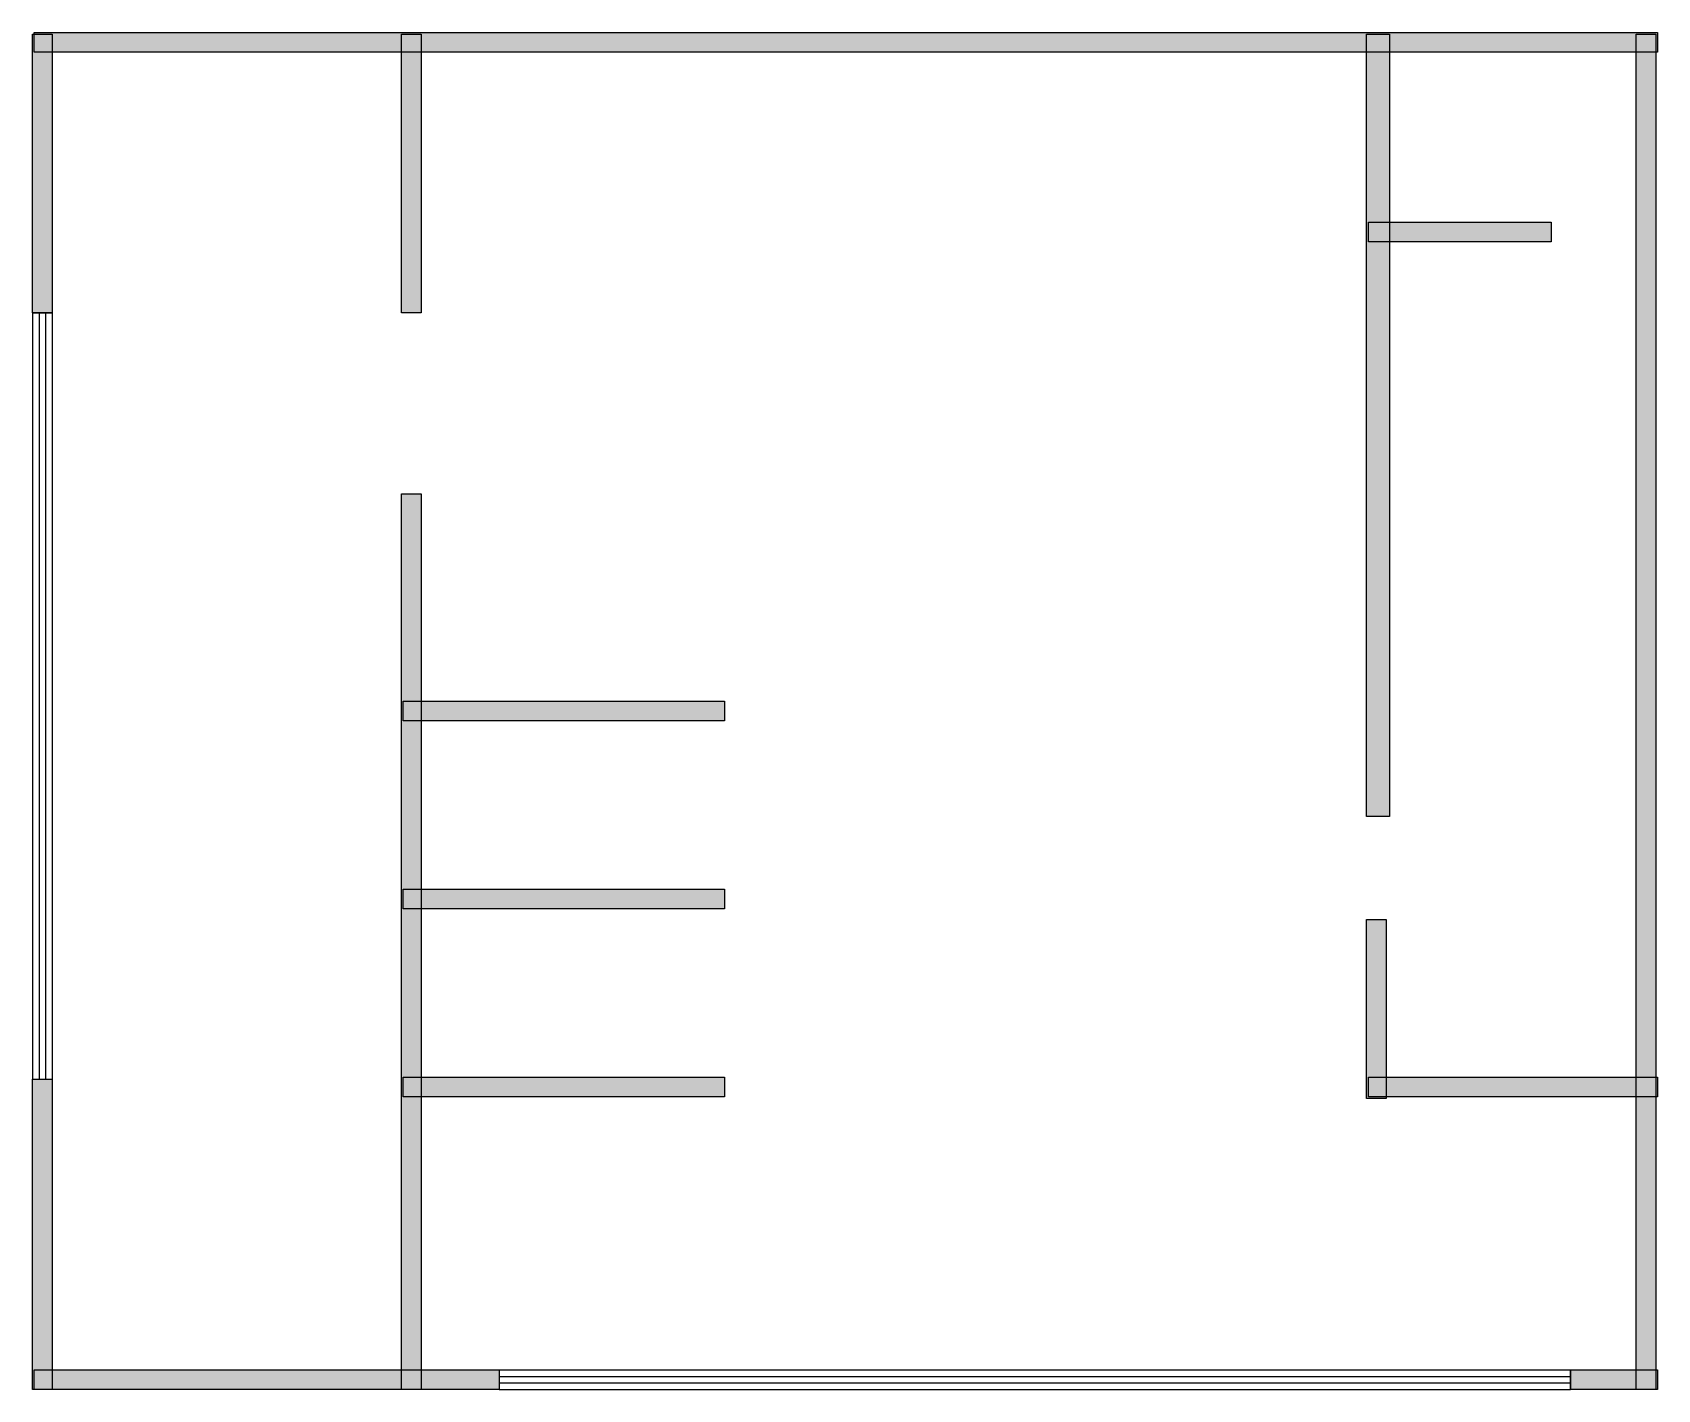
# Model space of a CAD drawing. Header units: millimetres. Extents: x 35 to 8096, y 0 to 6732.
import ezdxf

# ---------------------------------------------------------------- set-up
doc = ezdxf.new("R2010")
doc.units = ezdxf.units.MM
doc.layers.add('WALL', color=7, linetype='Continuous')
doc.layers.add('WINDOW', color=5, linetype='Continuous')

msp = doc.modelspace()

# ---------------------------------------------------------------- hatches: boundary and pattern name
at = {"layer": 'WALL'}
h = msp.add_hatch(color=256, dxfattribs=at)
h.dxf.hatch_style = 1
h.paths.add_polyline_path([(35.2, 6723.2), (132, 6723.2), (132, 5341.6), (35.2, 5341.6)])
h = msp.add_hatch(color=256, dxfattribs=at)
h.dxf.hatch_style = 1
h.paths.add_polyline_path([(44, 6732), (8096, 6732), (8096, 6635.2), (44, 6635.2)])
h = msp.add_hatch(color=256, dxfattribs=at)
h.dxf.hatch_style = 1
h.paths.add_polyline_path([(1865.6, 6723.2), (1962.4, 6723.2), (1962.4, 5341.6), (1865.6, 5341.6)])
h = msp.add_hatch(color=256, dxfattribs=at)
h.dxf.hatch_style = 1
h.paths.add_polyline_path([(6652.8, 6723.2), (6767.2, 6723.2), (6767.2, 2842.4), (6652.8, 2842.4)])
h = msp.add_hatch(color=256, dxfattribs=at)
h.dxf.hatch_style = 1
h.paths.add_polyline_path([(7990.4, 6723.2), (8087.2, 6723.2), (8087.2, 0), (7990.4, 0)])
h = msp.add_hatch(color=256, dxfattribs=at)
h.dxf.hatch_style = 1
h.paths.add_polyline_path([(6661.6, 5790.4), (7568, 5790.4), (7568, 5693.6), (6661.6, 5693.6)])
h = msp.add_hatch(color=256, dxfattribs=at)
h.dxf.hatch_style = 1
h.paths.add_polyline_path([(1865.6, 4444), (1962.4, 4444), (1962.4, 0), (1865.6, 0)])
h = msp.add_hatch(color=256, dxfattribs=at)
h.dxf.hatch_style = 1
h.paths.add_polyline_path([(1874.4, 3414.4), (3467.2, 3414.4), (3467.2, 3317.6), (1874.4, 3317.6)])
h = msp.add_hatch(color=256, dxfattribs=at)
h.dxf.hatch_style = 1
h.paths.add_polyline_path([(1874.4, 2481.6), (3467.2, 2481.6), (3467.2, 2384.8), (1874.4, 2384.8)])
h = msp.add_hatch(color=256, dxfattribs=at)
h.dxf.hatch_style = 1
h.paths.add_polyline_path([(6652.8, 2332), (6749.6, 2332), (6749.6, 1443.2), (6652.8, 1443.2)])
h = msp.add_hatch(color=256, dxfattribs=at)
h.dxf.hatch_style = 1
h.paths.add_polyline_path([(35.2, 1540), (132, 1540), (132, 0), (35.2, 0)])
h = msp.add_hatch(color=256, dxfattribs=at)
h.dxf.hatch_style = 1
h.paths.add_polyline_path([(1874.4, 1548.8), (3467.2, 1548.8), (3467.2, 1452), (1874.4, 1452)])
h = msp.add_hatch(color=256, dxfattribs=at)
h.dxf.hatch_style = 1
h.paths.add_polyline_path([(6661.6, 1548.8), (8096, 1548.8), (8096, 1452), (6661.6, 1452)])
h = msp.add_hatch(color=256, dxfattribs=at)
h.dxf.hatch_style = 1
h.paths.add_polyline_path([(44, 96.8), (2349.6, 96.8), (2349.6, 0), (44, 0)])
h = msp.add_hatch(color=256, dxfattribs=at)
h.dxf.hatch_style = 1
h.paths.add_polyline_path([(7664.8, 96.8), (8096, 96.8), (8096, 0), (7664.8, 0)])

# ---------------------------------------------------------------- linework, layer by layer
for points in [[(35.2, 6723.2), (132, 6723.2), (132, 5341.6), (35.2, 5341.6)], [(44, 6732), (8096, 6732), (8096, 6635.2), (44, 6635.2)], [(1865.6, 6723.2), (1962.4, 6723.2), (1962.4, 5341.6), (1865.6, 5341.6)], [(6652.8, 6723.2), (6767.2, 6723.2), (6767.2, 2842.4), (6652.8, 2842.4)], [(7990.4, 6723.2), (8087.2, 6723.2), (8087.2, 0), (7990.4, 0)], [(6661.6, 5790.4), (7568, 5790.4), (7568, 5693.6), (6661.6, 5693.6)], [(1865.6, 4444), (1962.4, 4444), (1962.4, 0), (1865.6, 0)], [(1874.4, 3414.4), (3467.2, 3414.4), (3467.2, 3317.6), (1874.4, 3317.6)], [(1874.4, 2481.6), (3467.2, 2481.6), (3467.2, 2384.8), (1874.4, 2384.8)], [(6652.8, 2332), (6749.6, 2332), (6749.6, 1443.2), (6652.8, 1443.2)], [(35.2, 1540), (132, 1540), (132, 0), (35.2, 0)], [(1874.4, 1548.8), (3467.2, 1548.8), (3467.2, 1452), (1874.4, 1452)], [(6661.6, 1548.8), (8096, 1548.8), (8096, 1452), (6661.6, 1452)], [(44, 96.8), (2349.6, 96.8), (2349.6, 0), (44, 0)], [(7664.8, 96.8), (8096, 96.8), (8096, 0), (7664.8, 0)]]:
    msp.add_lwpolyline(points, close=True, dxfattribs=at)
at = {"layer": 'WINDOW'}
for p, q in [((35.2, 5341.6), (35.2, 1540)), ((35.2, 5341.6), (132, 5341.6)), ((67.5, 5341.6), (67.5, 1540)), ((99.7, 5341.6), (99.7, 1540)), ((132, 5341.6), (132, 1540)), ((35.2, 1540), (132, 1540)), ((2349.6, 96.8), (7664.8, 96.8)), ((2349.6, 96.8), (2349.6, 0)), ((7664.8, 96.8), (7664.8, 0)), ((2349.6, 64.5), (7664.8, 64.5)), ((2349.6, 32.3), (7664.8, 32.3)), ((2349.6, 0), (7664.8, 0))]:
    msp.add_line(p, q, dxfattribs=at)

doc.saveas('drawing.dxf')
